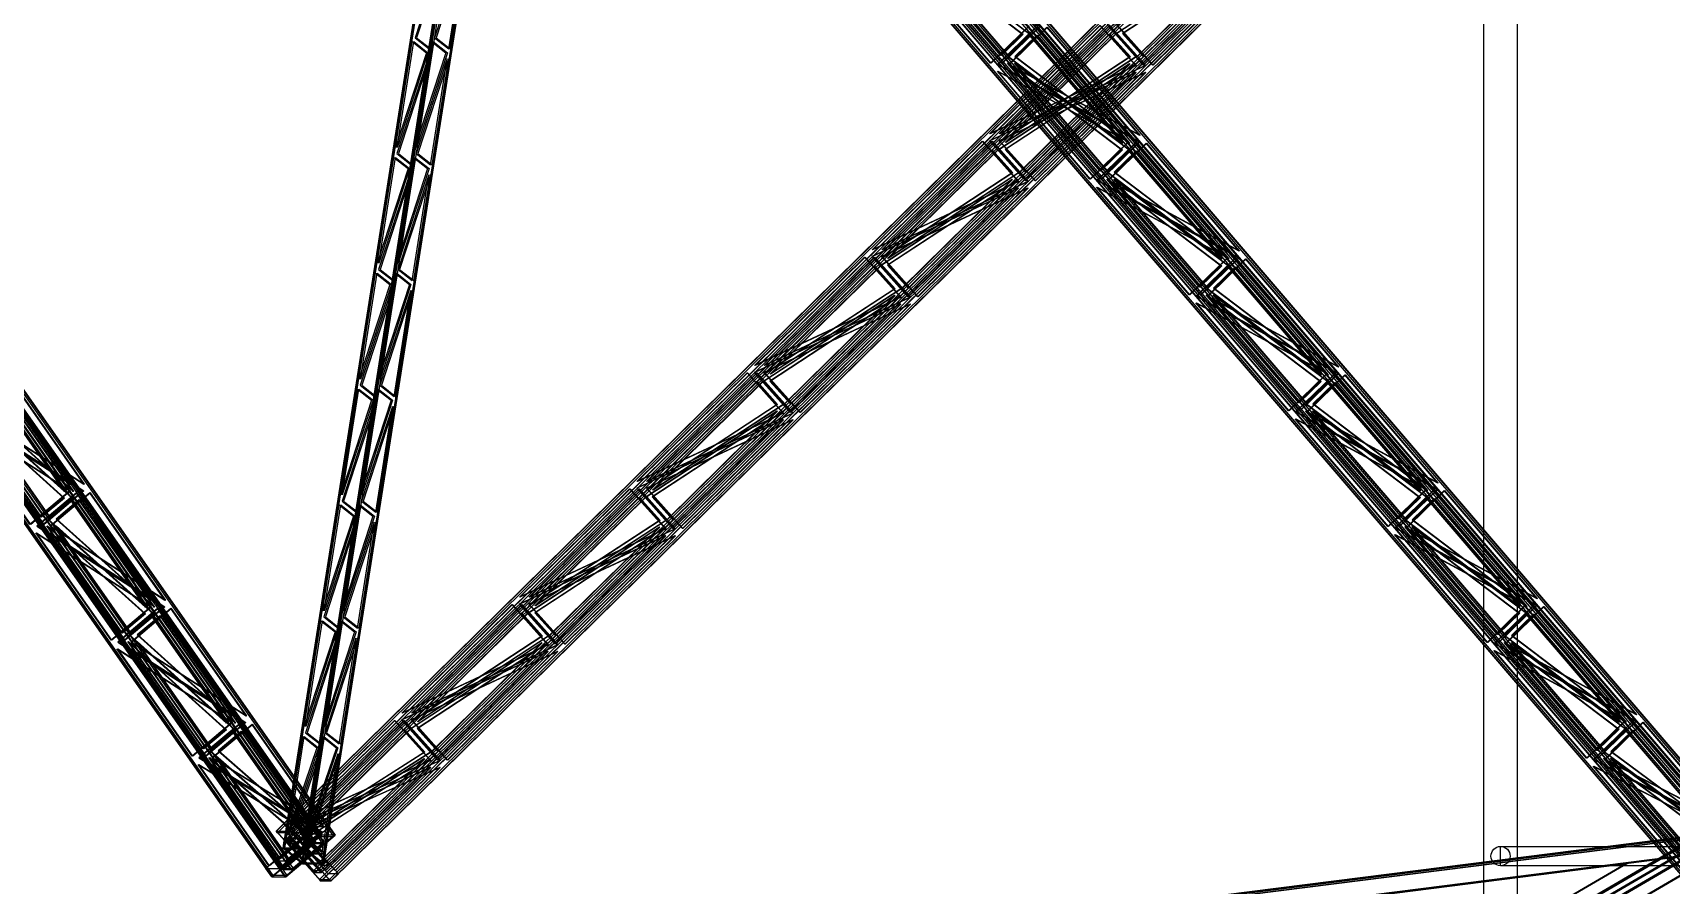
# Model space of a CAD drawing. Header units: millimetres. Extents: x -48000 to 1060615, y -2000 to 333000.
# Drawn here: x -15733 to -403, y 39728 to 47700 of the extents above; entities that cross this region are included whole.
import ezdxf

# ---------------------------------------------------------------- set-up
doc = ezdxf.new("R2010")
doc.units = ezdxf.units.MM
doc.layers.add('D-STR-CORE', color=7, linetype='Continuous', lineweight=25)
doc.layers.add('D-STR-STRC', color=7, linetype='Continuous', lineweight=25)

msp = doc.modelspace()

# ---------------------------------------------------------------- linework, layer by layer
at = {"layer": 'D-STR-CORE'}
for points in [[(-2160, 18300), (-1840, 18300), (-1840, 224550), (-2160, 224550)], [(-2160, 18300), (-1840, 18300), (-1840, 224550), (-2160, 224550)], [(-2000, 40090), (2000, 40090), (2000, 39910), (-2000, 39910)], [(2000, 39910), (-2000, 39910), (-2000, 40090), (2000, 40090)]]:
    msp.add_lwpolyline(points, close=True, dxfattribs=at)
msp.add_circle((-2000, 40000), 90, dxfattribs=at)
at = {"layer": 'D-STR-STRC'}
for points in [[(-13034.24, 40194.89), (-13497.12, 39805.11), (-22599.68, 52805.11), (-22136.8, 53194.89)], [(-13027.67, 40194.89), (-13490.55, 39805.11), (-22593.11, 52805.11), (-22130.23, 53194.89)], [(-12909.45, 40194.89), (-13372.33, 39805.11), (-22474.89, 52805.11), (-22012.01, 53194.89)], [(-12902.88, 40194.89), (-13365.76, 39805.11), (-22468.33, 52805.11), (-22005.45, 53194.89)], [(-13456.82, 40233.09), (-13038.05, 39766.91), (161.95, 52766.91), (-256.82, 53233.09)], [(-13452.08, 40233.09), (-13033.3, 39766.91), (166.7, 52766.91), (-252.08, 53233.09)], [(-13366.7, 40233.09), (-12947.92, 39766.91), (252.08, 52766.91), (-166.7, 53233.09)], [(-13361.95, 40233.09), (-12943.18, 39766.91), (256.82, 52766.91), (-161.95, 53233.09)], [(166.54, 40215.87), (-276.91, 39784.13), (-11428.19, 52784.13), (-10984.74, 53215.87)], [(172.06, 40215.87), (-271.39, 39784.13), (-11422.67, 52784.13), (-10979.22, 53215.87)], [(271.39, 40215.87), (-172.06, 39784.13), (-11323.34, 52784.13), (-10879.89, 53215.87)], [(276.91, 40215.87), (-166.54, 39784.13), (-11317.82, 52784.13), (-10874.37, 53215.87)], [(-13091.22, 40127.9), (-13394.98, 39872.1), (-22497.54, 52872.1), (-22193.78, 53127.9)], [(-13084.65, 40127.9), (-13388.41, 39872.1), (-22490.98, 52872.1), (-22187.21, 53127.9)], [(-13011.59, 40127.9), (-13315.35, 39872.1), (-22417.91, 52872.1), (-22114.15, 53127.9)], [(-13005.02, 40127.9), (-13308.78, 39872.1), (-22411.34, 52872.1), (-22107.58, 53127.9)], [(-13391.18, 40073.12), (-13205.59, 39926.88), (-11156.87, 52926.88), (-11342.46, 53073.12)], [(-13391.18, 40073.12), (-13205.59, 39926.88), (-11156.87, 52926.88), (-11342.46, 53073.12)], [(-13376.87, 40073.12), (-13191.28, 39926.88), (-11142.56, 52926.88), (-11328.15, 53073.12)], [(-13376.87, 40073.12), (-13191.28, 39926.88), (-11142.56, 52926.88), (-11328.15, 53073.12)], [(-13368.54, 40152.97), (-13093.72, 39847.03), (106.28, 52847.03), (-168.54, 53152.97)], [(-13363.79, 40152.97), (-13088.97, 39847.03), (111.03, 52847.03), (-163.79, 53152.97)], [(-13311.03, 40152.97), (-13036.21, 39847.03), (163.79, 52847.03), (-111.03, 53152.97)], [(-13306.28, 40152.97), (-13031.46, 39847.03), (168.54, 52847.03), (-106.28, 53152.97)], [(-13208.72, 40073.12), (-13023.13, 39926.88), (-10974.41, 52926.88), (-11160, 53073.12)], [(-13208.72, 40073.12), (-13023.13, 39926.88), (-10974.41, 52926.88), (-11160, 53073.12)], [(-13194.41, 40073.12), (-13008.82, 39926.88), (-10960.1, 52926.88), (-11145.69, 53073.12)], [(-13194.41, 40073.12), (-13008.82, 39926.88), (-10960.1, 52926.88), (-11145.69, 53073.12)], [(109.29, 40141.67), (-181.72, 39858.33), (-11333, 52858.33), (-11041.99, 53141.67)], [(114.81, 40141.67), (-176.2, 39858.33), (-11327.48, 52858.33), (-11036.47, 53141.67)], [(176.2, 40141.67), (-114.81, 39858.33), (-11266.09, 52858.33), (-10975.08, 53141.67)], [(181.72, 40141.67), (-109.29, 39858.33), (-11260.57, 52858.33), (-10969.56, 53141.67)], [(-12156.15, 47654.14), (-12023.29, 47549.45), (-11867.43, 48538.46)], [(-12156.15, 47654.14), (-12023.29, 47549.45), (-11867.43, 48538.46)], [(-12141.84, 47654.14), (-12008.98, 47549.45), (-11853.12, 48538.46)], [(-12141.84, 47654.14), (-12008.98, 47549.45), (-11853.12, 48538.46)], [(-11973.69, 47654.14), (-11840.83, 47549.45), (-11684.96, 48538.46)], [(-11973.69, 47654.14), (-11840.83, 47549.45), (-11684.96, 48538.46)], [(-11959.38, 47654.14), (-11826.52, 47549.45), (-11670.65, 48538.46)], [(-11959.38, 47654.14), (-11826.52, 47549.45), (-11670.65, 48538.46)], [(-6471.93, 47687.96), (-6676.33, 47488.95), (-7542.28, 48498.47)], [(-6466.41, 47687.96), (-6670.81, 47488.95), (-7536.77, 48498.47)], [(-6405.02, 47687.96), (-6609.42, 47488.95), (-7475.37, 48498.47)], [(-6399.5, 47687.96), (-6603.9, 47488.95), (-7469.86, 48498.47)], [(-5593.79, 47693.23), (-5400.76, 47478.34), (-4370.33, 48493.16)], [(-5589.05, 47693.23), (-5396.02, 47478.34), (-4365.58, 48493.16)], [(-5536.28, 47693.23), (-5343.25, 47478.34), (-4312.81, 48493.16)], [(-5531.53, 47693.23), (-5338.5, 47478.34), (-4308.07, 48493.16)], [(-6414.68, 47762.16), (-6771.52, 47414.75), (-7637.47, 48424.26)], [(-6409.16, 47762.16), (-6766, 47414.75), (-7631.95, 48424.26)], [(-6309.83, 47762.16), (-6666.67, 47414.75), (-7532.62, 48424.26)], [(-6304.31, 47762.16), (-6661.15, 47414.75), (-7527.11, 48424.26)], [(-5682.07, 47773.35), (-5345.09, 47398.22), (-4314.66, 48413.04)], [(-5677.33, 47773.35), (-5340.35, 47398.22), (-4309.91, 48413.04)], [(-5591.95, 47773.35), (-5254.97, 47398.22), (-4224.53, 48413.04)], [(-5587.2, 47773.35), (-5250.22, 47398.22), (-4219.79, 48413.04)], [(-6780.21, 46753.63), (-5749.78, 47768.45), (-5412.8, 47393.31)], [(-6775.47, 46753.63), (-5745.03, 47768.45), (-5408.05, 47393.31)], [(-5482.72, 46742.41), (-6348.67, 47751.92), (-6705.51, 47404.5)], [(-5477.2, 46742.41), (-6343.16, 47751.92), (-6699.99, 47404.5)], [(-6691.93, 46673.5), (-5661.5, 47688.32), (-5468.47, 47473.44)], [(-6690.09, 46753.63), (-5659.65, 47768.45), (-5322.67, 47393.31)], [(-6687.19, 46673.5), (-5656.75, 47688.32), (-5463.72, 47473.44)], [(-6685.34, 46753.63), (-5654.91, 47768.45), (-5317.93, 47393.31)], [(-6634.42, 46673.5), (-5603.98, 47688.32), (-5410.95, 47473.44)], [(-6629.67, 46673.5), (-5599.24, 47688.32), (-5406.21, 47473.44)], [(-5539.97, 46668.2), (-6405.92, 47677.72), (-6610.33, 47478.71)], [(-5534.45, 46668.2), (-6400.4, 47677.72), (-6604.81, 47478.71)], [(-5377.87, 46742.41), (-6243.83, 47751.92), (-6600.66, 47404.5)], [(-5372.36, 46742.41), (-6238.31, 47751.92), (-6595.15, 47404.5)], [(-5473.06, 46668.2), (-6339.01, 47677.72), (-6543.42, 47478.71)], [(-5467.54, 46668.2), (-6333.5, 47677.72), (-6537.9, 47478.71)], [(-12339.17, 46628.2), (-12183.31, 47617.22), (-12050.45, 47512.53)], [(-12339.17, 46628.2), (-12183.31, 47617.22), (-12050.45, 47512.53)], [(-12324.86, 46628.2), (-12169, 47617.22), (-12036.14, 47512.53)], [(-12324.86, 46628.2), (-12169, 47617.22), (-12036.14, 47512.53)], [(-12156.71, 46628.2), (-12000.85, 47617.22), (-11867.98, 47512.53)], [(-12156.71, 46628.2), (-12000.85, 47617.22), (-11867.98, 47512.53)], [(-12142.4, 46628.2), (-11986.54, 47617.22), (-11853.67, 47512.53)], [(-12142.4, 46628.2), (-11986.54, 47617.22), (-11853.67, 47512.53)], [(-12326.88, 46570.81), (-12194.02, 46466.11), (-12038.15, 47455.13)], [(-12326.88, 46570.81), (-12194.02, 46466.11), (-12038.15, 47455.13)], [(-12312.57, 46570.81), (-12179.71, 46466.11), (-12023.84, 47455.13)], [(-12312.57, 46570.81), (-12179.71, 46466.11), (-12023.84, 47455.13)], [(-12144.42, 46570.81), (-12011.55, 46466.11), (-11855.69, 47455.13)], [(-12144.42, 46570.81), (-12011.55, 46466.11), (-11855.69, 47455.13)], [(-12130.11, 46570.81), (-11997.24, 46466.11), (-11841.38, 47455.13)], [(-12130.11, 46570.81), (-11997.24, 46466.11), (-11841.38, 47455.13)], [(-6693.79, 46609.89), (-6500.76, 46395.01), (-5470.33, 47409.83)], [(-6689.05, 46609.89), (-6496.02, 46395.01), (-5465.58, 47409.83)], [(-6636.28, 46609.89), (-6443.25, 46395.01), (-5412.81, 47409.83)], [(-6631.53, 46609.89), (-6438.5, 46395.01), (-5408.07, 47409.83)], [(-5542.66, 46604.63), (-5747.06, 46405.62), (-6613.01, 47415.13)], [(-5537.14, 46604.63), (-5741.54, 46405.62), (-6607.49, 47415.13)], [(-5475.75, 46604.63), (-5680.15, 46405.62), (-6546.1, 47415.13)], [(-5470.23, 46604.63), (-5674.63, 46405.62), (-6540.58, 47415.13)], [(-6782.07, 46690.02), (-6445.09, 46314.88), (-5414.66, 47329.7)], [(-6777.33, 46690.02), (-6440.35, 46314.88), (-5409.91, 47329.7)], [(-5485.41, 46678.83), (-5842.25, 46331.41), (-6708.2, 47340.93)], [(-5479.89, 46678.83), (-5836.73, 46331.41), (-6702.68, 47340.93)], [(-6691.95, 46690.02), (-6354.97, 46314.88), (-5324.53, 47329.7)], [(-6687.2, 46690.02), (-6350.22, 46314.88), (-5319.79, 47329.7)], [(-5380.56, 46678.83), (-5737.4, 46331.41), (-6603.35, 47340.93)], [(-5375.04, 46678.83), (-5731.88, 46331.41), (-6597.83, 47340.93)], [(-7880.21, 45670.3), (-6849.78, 46685.12), (-6512.8, 46309.98)], [(-7875.47, 45670.3), (-6845.03, 46685.12), (-6508.05, 46309.98)], [(-7791.93, 45590.17), (-6761.5, 46604.99), (-6568.47, 46390.11)], [(-7790.09, 45670.3), (-6759.65, 46685.12), (-6422.67, 46309.98)], [(-7787.19, 45590.17), (-6756.75, 46604.99), (-6563.72, 46390.11)], [(-7785.34, 45670.3), (-6754.91, 46685.12), (-6417.93, 46309.98)], [(-7734.42, 45590.17), (-6703.98, 46604.99), (-6510.95, 46390.11)], [(-7729.67, 45590.17), (-6699.24, 46604.99), (-6506.21, 46390.11)], [(-4553.45, 45659.07), (-5419.4, 46668.59), (-5776.24, 46321.17)], [(-4547.93, 45659.07), (-5413.88, 46668.59), (-5770.72, 46321.17)], [(-4448.6, 45659.07), (-5314.55, 46668.59), (-5671.39, 46321.17)], [(-4443.08, 45659.07), (-5309.03, 46668.59), (-5665.87, 46321.17)], [(-12509.9, 45544.87), (-12354.04, 46533.89), (-12221.17, 46429.19)], [(-12509.9, 45544.87), (-12354.04, 46533.89), (-12221.17, 46429.19)], [(-12495.59, 45544.87), (-12339.73, 46533.89), (-12206.86, 46429.19)], [(-12495.59, 45544.87), (-12339.73, 46533.89), (-12206.86, 46429.19)], [(-12327.44, 45544.87), (-12171.57, 46533.89), (-12038.71, 46429.19)], [(-12327.44, 45544.87), (-12171.57, 46533.89), (-12038.71, 46429.19)], [(-12313.13, 45544.87), (-12157.26, 46533.89), (-12024.4, 46429.19)], [(-12313.13, 45544.87), (-12157.26, 46533.89), (-12024.4, 46429.19)], [(-4610.7, 45584.87), (-5476.65, 46594.38), (-5681.05, 46395.37)], [(-4605.18, 45584.87), (-5471.13, 46594.38), (-5675.53, 46395.37)], [(-4543.79, 45584.87), (-5409.74, 46594.38), (-5614.14, 46395.37)], [(-4538.27, 45584.87), (-5404.22, 46594.38), (-5608.62, 46395.37)], [(-12497.61, 45487.47), (-12364.74, 45382.78), (-12208.88, 46371.8)], [(-12497.61, 45487.47), (-12364.74, 45382.78), (-12208.88, 46371.8)], [(-12483.3, 45487.47), (-12350.43, 45382.78), (-12194.57, 46371.8)], [(-12483.3, 45487.47), (-12350.43, 45382.78), (-12194.57, 46371.8)], [(-12315.14, 45487.47), (-12182.28, 45382.78), (-12026.42, 46371.8)], [(-12315.14, 45487.47), (-12182.28, 45382.78), (-12026.42, 46371.8)], [(-12300.83, 45487.47), (-12167.97, 45382.78), (-12012.11, 46371.8)], [(-12300.83, 45487.47), (-12167.97, 45382.78), (-12012.11, 46371.8)], [(-7793.79, 45526.56), (-7600.76, 45311.68), (-6570.33, 46326.5)], [(-7789.05, 45526.56), (-7596.02, 45311.68), (-6565.58, 46326.5)], [(-7736.28, 45526.56), (-7543.25, 45311.68), (-6512.81, 46326.5)], [(-7731.53, 45526.56), (-7538.5, 45311.68), (-6508.07, 46326.5)], [(-4613.38, 45521.29), (-4817.79, 45322.28), (-5683.74, 46331.8)], [(-4607.86, 45521.29), (-4812.27, 45322.28), (-5678.22, 46331.8)], [(-4546.47, 45521.29), (-4750.88, 45322.28), (-5616.83, 46331.8)], [(-4540.95, 45521.29), (-4745.36, 45322.28), (-5611.31, 46331.8)], [(-7882.07, 45606.69), (-7545.09, 45231.55), (-6514.66, 46246.37)], [(-7877.33, 45606.69), (-7540.35, 45231.55), (-6509.91, 46246.37)], [(-7791.95, 45606.69), (-7454.97, 45231.55), (-6424.53, 46246.37)], [(-7787.2, 45606.69), (-7450.22, 45231.55), (-6419.79, 46246.37)], [(-4556.13, 45595.5), (-4912.97, 45248.08), (-5778.93, 46257.59)], [(-4550.62, 45595.5), (-4907.45, 45248.08), (-5773.41, 46257.59)], [(-4451.29, 45595.5), (-4808.12, 45248.08), (-5674.08, 46257.59)], [(-4445.77, 45595.5), (-4802.61, 45248.08), (-5668.56, 46257.59)], [(-8980.21, 44586.96), (-7949.78, 45601.78), (-7612.8, 45226.65)], [(-8975.47, 44586.96), (-7945.03, 45601.78), (-7608.05, 45226.65)], [(-8890.09, 44586.96), (-7859.65, 45601.78), (-7522.67, 45226.65)], [(-8885.34, 44586.96), (-7854.91, 45601.78), (-7517.93, 45226.65)], [(-3624.18, 44575.74), (-4490.13, 45585.25), (-4846.97, 45237.84)], [(-3618.66, 44575.74), (-4484.61, 45585.25), (-4841.45, 45237.84)], [(-3519.33, 44575.74), (-4385.28, 45585.25), (-4742.12, 45237.84)], [(-3513.81, 44575.74), (-4379.76, 45585.25), (-4736.6, 45237.84)], [(-12680.63, 44461.54), (-12524.76, 45450.55), (-12391.9, 45345.86)], [(-12680.63, 44461.54), (-12524.76, 45450.55), (-12391.9, 45345.86)], [(-12666.32, 44461.54), (-12510.45, 45450.55), (-12377.59, 45345.86)], [(-12666.32, 44461.54), (-12510.45, 45450.55), (-12377.59, 45345.86)], [(-12498.16, 44461.54), (-12342.3, 45450.55), (-12209.44, 45345.86)], [(-12498.16, 44461.54), (-12342.3, 45450.55), (-12209.44, 45345.86)], [(-12483.85, 44461.54), (-12327.99, 45450.55), (-12195.13, 45345.86)], [(-12483.85, 44461.54), (-12327.99, 45450.55), (-12195.13, 45345.86)], [(-8891.93, 44506.84), (-7861.5, 45521.66), (-7668.47, 45306.77)], [(-8887.19, 44506.84), (-7856.75, 45521.66), (-7663.72, 45306.77)], [(-8834.42, 44506.84), (-7803.98, 45521.66), (-7610.95, 45306.77)], [(-8829.67, 44506.84), (-7799.24, 45521.66), (-7606.21, 45306.77)], [(-3681.42, 44501.53), (-4547.38, 45511.05), (-4751.78, 45312.04)], [(-3675.91, 44501.53), (-4541.86, 45511.05), (-4746.26, 45312.04)], [(-3614.51, 44501.53), (-4480.47, 45511.05), (-4684.87, 45312.04)], [(-3609, 44501.53), (-4474.95, 45511.05), (-4679.35, 45312.04)], [(-12668.33, 44404.14), (-12535.47, 44299.45), (-12379.61, 45288.46)], [(-12668.33, 44404.14), (-12535.47, 44299.45), (-12379.61, 45288.46)], [(-12654.02, 44404.14), (-12521.16, 44299.45), (-12365.3, 45288.46)], [(-12654.02, 44404.14), (-12521.16, 44299.45), (-12365.3, 45288.46)], [(-12485.87, 44404.14), (-12353.01, 44299.45), (-12197.14, 45288.46)], [(-12485.87, 44404.14), (-12353.01, 44299.45), (-12197.14, 45288.46)], [(-12471.56, 44404.14), (-12338.7, 44299.45), (-12182.83, 45288.46)], [(-12471.56, 44404.14), (-12338.7, 44299.45), (-12182.83, 45288.46)], [(-8893.79, 44443.23), (-8700.76, 44228.34), (-7670.33, 45243.16)], [(-8889.05, 44443.23), (-8696.02, 44228.34), (-7665.58, 45243.16)], [(-8836.28, 44443.23), (-8643.25, 44228.34), (-7612.81, 45243.16)], [(-8831.53, 44443.23), (-8638.5, 44228.34), (-7608.07, 45243.16)], [(-3684.11, 44437.96), (-3888.51, 44238.95), (-4754.46, 45248.47)], [(-3678.59, 44437.96), (-3882.99, 44238.95), (-4748.95, 45248.47)], [(-3617.2, 44437.96), (-3821.6, 44238.95), (-4687.55, 45248.47)], [(-3611.68, 44437.96), (-3816.08, 44238.95), (-4682.04, 45248.47)], [(-8982.07, 44523.35), (-8645.09, 44148.22), (-7614.66, 45163.04)], [(-8977.33, 44523.35), (-8640.35, 44148.22), (-7609.91, 45163.04)], [(-8891.95, 44523.35), (-8554.97, 44148.22), (-7524.53, 45163.04)], [(-8887.2, 44523.35), (-8550.22, 44148.22), (-7519.79, 45163.04)], [(-3626.86, 44512.16), (-3983.7, 44164.75), (-4849.65, 45174.26)], [(-3621.34, 44512.16), (-3978.18, 44164.75), (-4844.13, 45174.26)], [(-3522.01, 44512.16), (-3878.85, 44164.75), (-4744.8, 45174.26)], [(-3516.49, 44512.16), (-3873.33, 44164.75), (-4739.29, 45174.26)], [(-15379.07, 43478.03), (-16082.08, 44482.05), (-16454.55, 44168.4)], [(-15372.5, 43478.03), (-16075.51, 44482.05), (-16447.99, 44168.4)], [(-15254.29, 43478.03), (-15957.3, 44482.05), (-16329.77, 44168.4)], [(-15247.72, 43478.03), (-15950.73, 44482.05), (-16323.2, 44168.4)], [(-10080.21, 43503.63), (-9049.78, 44518.45), (-8712.8, 44143.31)], [(-10075.47, 43503.63), (-9045.03, 44518.45), (-8708.05, 44143.31)], [(-9990.09, 43503.63), (-8959.65, 44518.45), (-8622.67, 44143.31)], [(-9985.34, 43503.63), (-8954.91, 44518.45), (-8617.93, 44143.31)], [(-2694.9, 43492.41), (-3560.85, 44501.92), (-3917.69, 44154.5)], [(-2689.38, 43492.41), (-3555.34, 44501.92), (-3912.17, 44154.5)], [(-2590.05, 43492.41), (-3456.01, 44501.92), (-3812.84, 44154.5)], [(-2584.54, 43492.41), (-3450.49, 44501.92), (-3807.33, 44154.5)], [(-15436.05, 43411.04), (-16139.06, 44415.06), (-16352.42, 44235.39)], [(-15429.48, 43411.04), (-16132.49, 44415.06), (-16345.85, 44235.39)], [(-15356.42, 43411.04), (-16059.43, 44415.06), (-16272.79, 44235.39)], [(-15349.85, 43411.04), (-16052.86, 44415.06), (-16266.22, 44235.39)], [(-12851.35, 43378.2), (-12695.49, 44367.22), (-12562.63, 44262.53)], [(-12851.35, 43378.2), (-12695.49, 44367.22), (-12562.63, 44262.53)], [(-12837.04, 43378.2), (-12681.18, 44367.22), (-12548.32, 44262.53)], [(-12837.04, 43378.2), (-12681.18, 44367.22), (-12548.32, 44262.53)], [(-12668.89, 43378.2), (-12513.03, 44367.22), (-12380.16, 44262.53)], [(-12668.89, 43378.2), (-12513.03, 44367.22), (-12380.16, 44262.53)], [(-12654.58, 43378.2), (-12498.72, 44367.22), (-12365.85, 44262.53)], [(-12654.58, 43378.2), (-12498.72, 44367.22), (-12365.85, 44262.53)], [(-9991.93, 43423.5), (-8961.5, 44438.32), (-8768.47, 44223.44)], [(-9987.19, 43423.5), (-8956.75, 44438.32), (-8763.72, 44223.44)], [(-9934.42, 43423.5), (-8903.98, 44438.32), (-8710.95, 44223.44)], [(-9929.67, 43423.5), (-8899.24, 44438.32), (-8706.21, 44223.44)], [(-2752.15, 43418.2), (-3618.1, 44427.72), (-3822.51, 44228.71)], [(-2746.63, 43418.2), (-3612.58, 44427.72), (-3816.99, 44228.71)], [(-2685.24, 43418.2), (-3551.19, 44427.72), (-3755.6, 44228.71)], [(-2679.72, 43418.2), (-3545.68, 44427.72), (-3750.08, 44228.71)], [(-15443.61, 43347.94), (-15656.96, 43168.28), (-16359.98, 44172.29)], [(-15437.04, 43347.94), (-15650.4, 43168.28), (-16353.41, 44172.29)], [(-15363.97, 43347.94), (-15577.33, 43168.28), (-16280.34, 44172.29)], [(-15357.41, 43347.94), (-15570.77, 43168.28), (-16273.78, 44172.29)], [(-12839.06, 43320.81), (-12706.2, 43216.11), (-12550.33, 44205.13)], [(-12839.06, 43320.81), (-12706.2, 43216.11), (-12550.33, 44205.13)], [(-12824.75, 43320.81), (-12691.89, 43216.11), (-12536.02, 44205.13)], [(-12824.75, 43320.81), (-12691.89, 43216.11), (-12536.02, 44205.13)], [(-12656.6, 43320.81), (-12523.73, 43216.11), (-12367.87, 44205.13)], [(-12656.6, 43320.81), (-12523.73, 43216.11), (-12367.87, 44205.13)], [(-12642.29, 43320.81), (-12509.42, 43216.11), (-12353.56, 44205.13)], [(-12642.29, 43320.81), (-12509.42, 43216.11), (-12353.56, 44205.13)], [(-9993.79, 43359.89), (-9800.76, 43145.01), (-8770.33, 44159.83)], [(-9989.05, 43359.89), (-9796.02, 43145.01), (-8765.58, 44159.83)], [(-9936.28, 43359.89), (-9743.25, 43145.01), (-8712.81, 44159.83)], [(-9931.53, 43359.89), (-9738.5, 43145.01), (-8708.07, 44159.83)], [(-2754.84, 43354.63), (-2959.24, 43155.62), (-3825.19, 44165.13)], [(-2749.32, 43354.63), (-2953.72, 43155.62), (-3819.67, 44165.13)], [(-2687.93, 43354.63), (-2892.33, 43155.62), (-3758.28, 44165.13)], [(-2682.41, 43354.63), (-2886.81, 43155.62), (-3752.76, 44165.13)], [(-15386.62, 43414.93), (-15759.1, 43101.28), (-16462.11, 44105.3)], [(-15380.06, 43414.93), (-15752.53, 43101.28), (-16455.54, 44105.3)], [(-15261.84, 43414.93), (-15634.31, 43101.28), (-16337.33, 44105.3)], [(-15255.27, 43414.93), (-15627.75, 43101.28), (-16330.76, 44105.3)], [(-10082.07, 43440.02), (-9745.09, 43064.88), (-8714.66, 44079.7)], [(-10077.33, 43440.02), (-9740.35, 43064.88), (-8709.91, 44079.7)], [(-9991.95, 43440.02), (-9654.97, 43064.88), (-8624.53, 44079.7)], [(-9987.2, 43440.02), (-9650.22, 43064.88), (-8619.79, 44079.7)], [(-2697.59, 43428.83), (-3054.43, 43081.41), (-3920.38, 44090.93)], [(-2692.07, 43428.83), (-3048.91, 43081.41), (-3914.86, 44090.93)], [(-2592.74, 43428.83), (-2949.58, 43081.41), (-3815.53, 44090.93)], [(-2587.22, 43428.83), (-2944.06, 43081.41), (-3810.01, 44090.93)], [(-14620.52, 42394.7), (-15323.53, 43398.72), (-15696.01, 43085.07)], [(-14613.96, 42394.7), (-15316.97, 43398.72), (-15689.44, 43085.07)], [(-14495.74, 42394.7), (-15198.75, 43398.72), (-15571.22, 43085.07)], [(-14489.17, 42394.7), (-15192.18, 43398.72), (-15564.66, 43085.07)], [(-11180.21, 42420.3), (-10149.78, 43435.12), (-9812.8, 43059.98)], [(-11175.47, 42420.3), (-10145.03, 43435.12), (-9808.05, 43059.98)], [(-11090.09, 42420.3), (-10059.65, 43435.12), (-9722.67, 43059.98)], [(-11085.34, 42420.3), (-10054.91, 43435.12), (-9717.93, 43059.98)], [(-1765.63, 42409.07), (-2631.58, 43418.59), (-2988.42, 43071.17)], [(-1760.11, 42409.07), (-2626.06, 43418.59), (-2982.9, 43071.17)], [(-1660.78, 42409.07), (-2526.73, 43418.59), (-2883.57, 43071.17)], [(-1655.26, 42409.07), (-2521.21, 43418.59), (-2878.05, 43071.17)], [(-14677.5, 42327.71), (-15380.52, 43331.72), (-15593.87, 43152.06)], [(-14670.94, 42327.71), (-15373.95, 43331.72), (-15587.31, 43152.06)], [(-14597.87, 42327.71), (-15300.88, 43331.72), (-15514.24, 43152.06)], [(-14591.31, 42327.71), (-15294.32, 43331.72), (-15507.67, 43152.06)], [(-13022.08, 42294.87), (-12866.22, 43283.89), (-12733.35, 43179.19)], [(-13022.08, 42294.87), (-12866.22, 43283.89), (-12733.35, 43179.19)], [(-13007.77, 42294.87), (-12851.91, 43283.89), (-12719.04, 43179.19)], [(-13007.77, 42294.87), (-12851.91, 43283.89), (-12719.04, 43179.19)], [(-12839.62, 42294.87), (-12683.75, 43283.89), (-12550.89, 43179.19)], [(-12839.62, 42294.87), (-12683.75, 43283.89), (-12550.89, 43179.19)], [(-12825.31, 42294.87), (-12669.44, 43283.89), (-12536.58, 43179.19)], [(-12825.31, 42294.87), (-12669.44, 43283.89), (-12536.58, 43179.19)], [(-11091.93, 42340.17), (-10061.5, 43354.99), (-9868.47, 43140.11)], [(-11087.19, 42340.17), (-10056.75, 43354.99), (-9863.72, 43140.11)], [(-11034.42, 42340.17), (-10003.98, 43354.99), (-9810.95, 43140.11)], [(-11029.67, 42340.17), (-9999.24, 43354.99), (-9806.21, 43140.11)], [(-1822.88, 42334.87), (-2688.83, 43344.38), (-2893.23, 43145.37)], [(-1817.36, 42334.87), (-2683.31, 43344.38), (-2887.71, 43145.37)], [(-1755.97, 42334.87), (-2621.92, 43344.38), (-2826.32, 43145.37)], [(-1750.45, 42334.87), (-2616.4, 43344.38), (-2820.8, 43145.37)], [(-14685.06, 42264.61), (-14898.42, 42084.94), (-15601.43, 43088.96)], [(-14678.49, 42264.61), (-14891.85, 42084.94), (-15594.86, 43088.96)], [(-14605.43, 42264.61), (-14818.79, 42084.94), (-15521.8, 43088.96)], [(-14598.86, 42264.61), (-14812.22, 42084.94), (-15515.23, 43088.96)], [(-13009.79, 42237.47), (-12876.92, 42132.78), (-12721.06, 43121.8)], [(-13009.79, 42237.47), (-12876.92, 42132.78), (-12721.06, 43121.8)], [(-12995.48, 42237.47), (-12862.61, 42132.78), (-12706.75, 43121.8)], [(-12995.48, 42237.47), (-12862.61, 42132.78), (-12706.75, 43121.8)], [(-12827.32, 42237.47), (-12694.46, 42132.78), (-12538.6, 43121.8)], [(-12827.32, 42237.47), (-12694.46, 42132.78), (-12538.6, 43121.8)], [(-12813.01, 42237.47), (-12680.15, 42132.78), (-12524.29, 43121.8)], [(-12813.01, 42237.47), (-12680.15, 42132.78), (-12524.29, 43121.8)], [(-1825.56, 42271.29), (-2029.97, 42072.28), (-2895.92, 43081.8)], [(-1820.04, 42271.29), (-2024.45, 42072.28), (-2890.4, 43081.8)], [(-1758.65, 42271.29), (-1963.06, 42072.28), (-2829.01, 43081.8)], [(-1753.13, 42271.29), (-1957.54, 42072.28), (-2823.49, 43081.8)], [(-14628.08, 42331.6), (-15000.55, 42017.95), (-15703.56, 43021.97)], [(-14621.51, 42331.6), (-14993.98, 42017.95), (-15696.99, 43021.97)], [(-14503.29, 42331.6), (-14875.77, 42017.95), (-15578.78, 43021.97)], [(-14496.73, 42331.6), (-14869.2, 42017.95), (-15572.21, 43021.97)], [(-11182.07, 42356.69), (-10845.09, 41981.55), (-9814.66, 42996.37)], [(-11177.33, 42356.69), (-10840.35, 41981.55), (-9809.91, 42996.37)], [(-11093.79, 42276.56), (-10900.76, 42061.68), (-9870.33, 43076.5)], [(-11091.95, 42356.69), (-10754.97, 41981.55), (-9724.53, 42996.37)], [(-11089.05, 42276.56), (-10896.02, 42061.68), (-9865.58, 43076.5)], [(-11087.2, 42356.69), (-10750.22, 41981.55), (-9719.79, 42996.37)], [(-11036.28, 42276.56), (-10843.25, 42061.68), (-9812.81, 43076.5)], [(-11031.53, 42276.56), (-10838.5, 42061.68), (-9808.07, 43076.5)], [(-1768.31, 42345.5), (-2125.15, 41998.08), (-2991.1, 43007.59)], [(-1762.8, 42345.5), (-2119.63, 41998.08), (-2985.59, 43007.59)], [(-1663.47, 42345.5), (-2020.3, 41998.08), (-2886.26, 43007.59)], [(-1657.95, 42345.5), (-2014.79, 41998.08), (-2880.74, 43007.59)], [(-13861.98, 41311.37), (-14564.99, 42315.38), (-14937.46, 42001.73)], [(-13855.41, 41311.37), (-14558.42, 42315.38), (-14930.89, 42001.73)], [(-13737.19, 41311.37), (-14440.2, 42315.38), (-14812.68, 42001.73)], [(-13730.62, 41311.37), (-14433.64, 42315.38), (-14806.11, 42001.73)], [(-12280.21, 41336.96), (-11249.78, 42351.78), (-10912.8, 41976.65)], [(-12275.47, 41336.96), (-11245.03, 42351.78), (-10908.05, 41976.65)], [(-12190.09, 41336.96), (-11159.65, 42351.78), (-10822.67, 41976.65)], [(-12185.34, 41336.96), (-11154.91, 42351.78), (-10817.93, 41976.65)], [(-836.36, 41325.74), (-1702.31, 42335.25), (-2059.15, 41987.84)], [(-830.84, 41325.74), (-1696.79, 42335.25), (-2053.63, 41987.84)], [(-731.51, 41325.74), (-1597.46, 42335.25), (-1954.3, 41987.84)], [(-725.99, 41325.74), (-1591.94, 42335.25), (-1948.78, 41987.84)], [(-13918.96, 41244.37), (-14621.97, 42248.39), (-14835.33, 42068.73)], [(-13912.39, 41244.37), (-14615.4, 42248.39), (-14828.76, 42068.73)], [(-13839.33, 41244.37), (-14542.34, 42248.39), (-14755.7, 42068.73)], [(-13832.76, 41244.37), (-14535.77, 42248.39), (-14749.13, 42068.73)], [(-13192.81, 41211.54), (-13036.94, 42200.55), (-12904.08, 42095.86)], [(-13192.81, 41211.54), (-13036.94, 42200.55), (-12904.08, 42095.86)], [(-13178.5, 41211.54), (-13022.63, 42200.55), (-12889.77, 42095.86)], [(-13178.5, 41211.54), (-13022.63, 42200.55), (-12889.77, 42095.86)], [(-13010.34, 41211.54), (-12854.48, 42200.55), (-12721.62, 42095.86)], [(-13010.34, 41211.54), (-12854.48, 42200.55), (-12721.62, 42095.86)], [(-12996.03, 41211.54), (-12840.17, 42200.55), (-12707.31, 42095.86)], [(-12996.03, 41211.54), (-12840.17, 42200.55), (-12707.31, 42095.86)], [(-12191.93, 41256.84), (-11161.5, 42271.66), (-10968.47, 42056.77)], [(-12187.19, 41256.84), (-11156.75, 42271.66), (-10963.72, 42056.77)], [(-12134.42, 41256.84), (-11103.98, 42271.66), (-10910.95, 42056.77)], [(-12129.67, 41256.84), (-11099.24, 42271.66), (-10906.21, 42056.77)], [(-893.6, 41251.53), (-1759.56, 42261.05), (-1963.96, 42062.04)], [(-888.09, 41251.53), (-1754.04, 42261.05), (-1958.44, 42062.04)], [(-826.69, 41251.53), (-1692.65, 42261.05), (-1897.05, 42062.04)], [(-821.18, 41251.53), (-1687.13, 42261.05), (-1891.53, 42062.04)], [(-13926.51, 41181.27), (-14139.87, 41001.61), (-14842.88, 42005.63)], [(-13919.94, 41181.27), (-14133.3, 41001.61), (-14836.31, 42005.63)], [(-13846.88, 41181.27), (-14060.24, 41001.61), (-14763.25, 42005.63)], [(-13840.31, 41181.27), (-14053.67, 41001.61), (-14756.68, 42005.63)], [(-13180.51, 41154.14), (-13047.65, 41049.45), (-12891.79, 42038.46)], [(-13180.51, 41154.14), (-13047.65, 41049.45), (-12891.79, 42038.46)], [(-13166.2, 41154.14), (-13033.34, 41049.45), (-12877.48, 42038.46)], [(-13166.2, 41154.14), (-13033.34, 41049.45), (-12877.48, 42038.46)], [(-12998.05, 41154.14), (-12865.19, 41049.45), (-12709.32, 42038.46)], [(-12998.05, 41154.14), (-12865.19, 41049.45), (-12709.32, 42038.46)], [(-12983.74, 41154.14), (-12850.88, 41049.45), (-12695.01, 42038.46)], [(-12983.74, 41154.14), (-12850.88, 41049.45), (-12695.01, 42038.46)], [(-13869.53, 41248.27), (-14242, 40934.62), (-14945.02, 41938.63)], [(-13862.96, 41248.27), (-14235.44, 40934.62), (-14938.45, 41938.63)], [(-13744.75, 41248.27), (-14117.22, 40934.62), (-14820.23, 41938.63)], [(-13738.18, 41248.27), (-14110.65, 40934.62), (-14813.66, 41938.63)], [(-12282.07, 41273.35), (-11945.09, 40898.22), (-10914.66, 41913.04)], [(-12277.33, 41273.35), (-11940.35, 40898.22), (-10909.91, 41913.04)], [(-12193.79, 41193.23), (-12000.76, 40978.34), (-10970.33, 41993.16)], [(-12191.95, 41273.35), (-11854.97, 40898.22), (-10824.53, 41913.04)], [(-12189.05, 41193.23), (-11996.02, 40978.34), (-10965.58, 41993.16)], [(-12187.2, 41273.35), (-11850.22, 40898.22), (-10819.79, 41913.04)], [(-12136.28, 41193.23), (-11943.25, 40978.34), (-10912.81, 41993.16)], [(-12131.53, 41193.23), (-11938.5, 40978.34), (-10908.07, 41993.16)], [(-839.04, 41262.16), (-1195.88, 40914.75), (-2061.83, 41924.26)], [(-833.52, 41262.16), (-1190.36, 40914.75), (-2056.31, 41924.26)], [(-896.29, 41187.96), (-1100.69, 40988.95), (-1966.64, 41998.47)], [(-890.77, 41187.96), (-1095.17, 40988.95), (-1961.13, 41998.47)], [(-734.19, 41262.16), (-1091.03, 40914.75), (-1956.98, 41924.26)], [(-728.67, 41262.16), (-1085.51, 40914.75), (-1951.47, 41924.26)], [(-829.38, 41187.96), (-1033.78, 40988.95), (-1899.73, 41998.47)], [(-823.86, 41187.96), (-1028.26, 40988.95), (-1894.22, 41998.47)], [(-13329.77, 40303.3), (-12349.78, 41268.45), (-12012.8, 40893.31)], [(-13325.03, 40303.3), (-12345.03, 41268.45), (-12008.05, 40893.31)], [(-13239.65, 40303.3), (-12259.65, 41268.45), (-11922.67, 40893.31)], [(-13234.91, 40303.3), (-12254.91, 41268.45), (-11917.93, 40893.31)], [(47.01, 40295.92), (-773.03, 41251.92), (-1129.87, 40904.5)], [(52.53, 40295.92), (-767.52, 41251.92), (-1124.35, 40904.5)], [(151.86, 40295.92), (-668.19, 41251.92), (-1025.02, 40904.5)], [(157.38, 40295.92), (-662.67, 41251.92), (-1019.51, 40904.5)], [(-13143.69, 40285.53), (-13806.44, 41232.05), (-14178.91, 40918.4)], [(-13137.13, 40285.53), (-13799.87, 41232.05), (-14172.35, 40918.4)], [(-13200.67, 40218.54), (-13863.42, 41165.06), (-14076.78, 40985.39)], [(-13194.11, 40218.54), (-13856.85, 41165.06), (-14070.21, 40985.39)], [(-13018.91, 40285.53), (-13681.66, 41232.05), (-14054.13, 40918.4)], [(-13012.34, 40285.53), (-13675.09, 41232.05), (-14047.56, 40918.4)], [(-13121.04, 40218.54), (-13783.79, 41165.06), (-13997.15, 40985.39)], [(-13114.48, 40218.54), (-13777.22, 41165.06), (-13990.58, 40985.39)], [(-13352.76, 40196.58), (-13207.67, 41117.22), (-13074.81, 41012.53)], [(-13352.76, 40196.58), (-13207.67, 41117.22), (-13074.81, 41012.53)], [(-13338.45, 40196.58), (-13193.36, 41117.22), (-13060.5, 41012.53)], [(-13338.45, 40196.58), (-13193.36, 41117.22), (-13060.5, 41012.53)], [(-13241.49, 40223.18), (-12261.5, 41188.32), (-12068.47, 40973.44)], [(-13236.75, 40223.18), (-12256.75, 41188.32), (-12063.72, 40973.44)], [(-13183.98, 40223.18), (-12203.98, 41188.32), (-12010.95, 40973.44)], [(-13179.24, 40223.18), (-12199.24, 41188.32), (-12006.21, 40973.44)], [(-13170.29, 40196.58), (-13025.21, 41117.22), (-12892.34, 41012.53)], [(-13170.29, 40196.58), (-13025.21, 41117.22), (-12892.34, 41012.53)], [(-13155.98, 40196.58), (-13010.9, 41117.22), (-12878.03, 41012.53)], [(-13155.98, 40196.58), (-13010.9, 41117.22), (-12878.03, 41012.53)], [(-10.24, 40221.72), (-830.28, 41177.72), (-1034.69, 40978.71)], [(-4.72, 40221.72), (-824.76, 41177.72), (-1029.17, 40978.71)], [(56.67, 40221.72), (-763.37, 41177.72), (-967.78, 40978.71)], [(62.19, 40221.72), (-757.85, 41177.72), (-962.26, 40978.71)], [(-13340.47, 40139.18), (-13207.6, 40034.49), (-13062.51, 40955.13)], [(-13340.47, 40139.18), (-13207.6, 40034.49), (-13062.51, 40955.13)], [(-13326.15, 40139.18), (-13193.29, 40034.49), (-13048.2, 40955.13)], [(-13326.15, 40139.18), (-13193.29, 40034.49), (-13048.2, 40955.13)], [(-13158, 40139.18), (-13025.14, 40034.49), (-12880.05, 40955.13)], [(-13158, 40139.18), (-13025.14, 40034.49), (-12880.05, 40955.13)], [(-13143.69, 40139.18), (-13010.83, 40034.49), (-12865.74, 40955.13)], [(-13143.69, 40139.18), (-13010.83, 40034.49), (-12865.74, 40955.13)], [(-13151.25, 40222.44), (-13523.72, 39908.79), (-14186.47, 40855.3)], [(-13144.68, 40222.44), (-13517.15, 39908.79), (-14179.9, 40855.3)], [(-13208.23, 40155.44), (-13421.59, 39975.78), (-14084.34, 40922.29)], [(-13201.66, 40155.44), (-13415.02, 39975.78), (-14077.77, 40922.29)], [(-13026.46, 40222.44), (-13398.94, 39908.79), (-14061.69, 40855.3)], [(-13019.9, 40222.44), (-13392.37, 39908.79), (-14055.12, 40855.3)], [(-13128.6, 40155.44), (-13341.96, 39975.78), (-14004.7, 40922.29)], [(-13122.03, 40155.44), (-13335.39, 39975.78), (-13998.14, 40922.29)], [(-13331.63, 40239.69), (-12994.65, 39864.56), (-12014.66, 40829.7)], [(-13326.89, 40239.69), (-12989.91, 39864.56), (-12009.91, 40829.7)], [(-13243.35, 40159.57), (-13050.32, 39944.68), (-12070.33, 40909.83)], [(-13241.51, 40239.69), (-12904.53, 39864.56), (-11924.53, 40829.7)], [(-13238.61, 40159.57), (-13045.58, 39944.68), (-12065.58, 40909.83)], [(-13236.77, 40239.69), (-12899.79, 39864.56), (-11919.79, 40829.7)], [(-13185.84, 40159.57), (-12992.81, 39944.68), (-12012.81, 40909.83)], [(-13181.1, 40159.57), (-12988.07, 39944.68), (-12008.07, 40909.83)], [(44.33, 40232.35), (-312.51, 39884.93), (-1132.56, 40840.93)], [(49.84, 40232.35), (-306.99, 39884.93), (-1127.04, 40840.93)], [(-12.92, 40158.14), (-217.33, 39959.14), (-1037.37, 40915.13)], [(-7.41, 40158.14), (-211.81, 39959.14), (-1031.85, 40915.13)], [(149.17, 40232.35), (-207.66, 39884.93), (-1027.71, 40840.93)], [(154.69, 40232.35), (-202.15, 39884.93), (-1022.19, 40840.93)], [(53.99, 40158.14), (-150.42, 39959.14), (-970.46, 40915.13)], [(59.5, 40158.14), (-144.9, 39959.14), (-964.94, 40915.13)], [(-12958.42, 40274.2), (-13089.77, 40274.2), (-13552.65, 39884.42), (-13421.3, 39884.42)], [(-12902.88, 40194.89), (-13034.24, 40194.89), (-13497.12, 39805.11), (-13365.76, 39805.11)], [(-13456.82, 40233.09), (-13361.95, 40233.09), (-13348.87, 40218.53), (-13443.73, 40218.53)], [(-13456.82, 40233.09), (-13361.95, 40233.09), (-12943.18, 39766.91), (-13038.05, 39766.91)], [(-13146.75, 40207.21), (-13060.55, 40207.21), (-13364.32, 39951.42), (-13450.52, 39951.42)], [(-13387.25, 40301.61), (-13292.39, 40301.61), (-12873.61, 39835.42), (-12968.48, 39835.42)], [(-13376.32, 40167.43), (-13179.54, 40167.43), (-12993.96, 40021.2), (-13190.73, 40021.2)], [(-13179.54, 40167.43), (-13376.32, 40167.43), (-13190.73, 40021.2), (-12993.96, 40021.2)], [(-13236.71, 40221.48), (-13298.97, 40221.48), (-13024.15, 39915.55), (-12961.89, 39915.55)], [(-12902.88, 40194.89), (-13034.24, 40194.89), (-13048.7, 40182.71), (-12917.35, 40182.71)], [(64.72, 37992.15), (13.16, 40208.97), (-4841.16, 39594.47)], [(-4789.6, 37405.74), (-4841.16, 39594.43), (13.17, 40208.93)], [(-4841.05, 39598.74), (64.84, 37996.42), (13.28, 40213.24)], [(-4789.49, 37410.05), (-4841.05, 39598.74), (13.28, 40213.24)], [(13.28, 40213.24), (-4789.49, 37410.05), (-4841.05, 39598.74)], [(64.84, 37996.42), (13.28, 40213.24), (-4841.05, 39598.74)], [(13.39, 40217.55), (-4789.38, 37414.35), (-4840.93, 39603.05)], [(-4840.93, 39603.02), (64.95, 38000.69), (13.4, 40217.52)], [(-4789.62, 37405.77), (13.15, 40208.97), (64.7, 37992.15)], [(-4789.49, 37410.05), (13.28, 40213.24), (64.84, 37996.42)], [(13.28, 40213.24), (64.84, 37996.42), (-4789.49, 37410.05)], [(13.41, 40217.52), (64.97, 38000.69), (-4789.35, 37414.32)], [(-13091.22, 40127.9), (-13005.02, 40127.9), (-13308.78, 39872.1), (-13394.98, 39872.1)], [(-13391.18, 40073.12), (-13194.41, 40073.12), (-13185.97, 40066.47), (-13382.75, 40066.47)], [(-13391.18, 40073.12), (-13194.41, 40073.12), (-13008.82, 39926.88), (-13205.59, 39926.88)], [(-13194.41, 40073.12), (-13391.18, 40073.12), (-13382.75, 40066.47), (-13185.97, 40066.47)], [(-13194.41, 40073.12), (-13391.18, 40073.12), (-13205.59, 39926.88), (-13008.82, 39926.88)], [(-13306.28, 40152.97), (-13368.54, 40152.97), (-13355.45, 40138.4), (-13293.2, 40138.4)], [(-13306.28, 40152.97), (-13368.54, 40152.97), (-13093.72, 39847.03), (-13031.46, 39847.03)], [(-13091.22, 40127.9), (-13005.02, 40127.9), (-13019.48, 40115.72), (-13105.68, 40115.72)], [(-120.98, 38235.84), (-162.28, 40011.76), (-4051.15, 39519.48)], [(-4051.03, 39523.75), (-120.86, 38240.11), (-162.17, 40016.04)], [(-120.86, 38240.11), (-162.17, 40016.04), (-4051.03, 39523.75)], [(-4050.91, 39528.03), (-120.75, 38244.39), (-162.05, 40020.31)], [(-13380.52, 39884.28), (-13294.32, 39884.28), (-13308.78, 39872.1), (-13394.98, 39872.1)], [(-13214.03, 39933.53), (-13017.25, 39933.53), (-13008.82, 39926.88), (-13205.59, 39926.88)], [(-13017.25, 39933.53), (-13214.03, 39933.53), (-13205.59, 39926.88), (-13008.82, 39926.88)], [(-13044.55, 39861.6), (-13106.8, 39861.6), (-13093.72, 39847.03), (-13031.46, 39847.03)], [(-4616.72, 37709.52), (-4657.55, 39442.79), (-813.31, 39929.43)], [(-4616.61, 37713.82), (-4657.44, 39447.1), (-813.2, 39933.73)], [(-813.2, 39933.73), (-4616.61, 37713.82), (-4657.44, 39447.1)], [(-813.08, 39938.04), (-4616.5, 37718.13), (-4657.33, 39451.41)], [(-3973.26, 37679.25), (-159.81, 39905.02), (-118.88, 38144.84)], [(-3973.13, 37683.52), (-159.68, 39909.29), (-118.74, 38149.11)], [(-159.68, 39909.29), (-118.74, 38149.11), (-3973.13, 37683.52)], [(-159.55, 39913.56), (-118.61, 38153.39), (-3972.99, 37687.8)], [(-13351.3, 39817.29), (-13482.65, 39817.29), (-13497.12, 39805.11), (-13365.76, 39805.11)], [(-13051.13, 39781.47), (-12956.27, 39781.47), (-12943.18, 39766.91), (-13038.05, 39766.91)]]:
    msp.add_lwpolyline(points, close=True, dxfattribs=at)
for points in [[(-13034.24, 40194.89), (-22136.8, 53194.89)], [(-12902.88, 40194.89), (-22005.45, 53194.89)], [(-13456.82, 40233.09), (-256.82, 53233.09)], [(-13443.73, 40218.53), (-243.73, 53218.53)], [(-13361.95, 40233.09), (-161.95, 53233.09)], [(-13348.87, 40218.53), (-148.87, 53218.53)], [(152.68, 40202.38), (-10998.6, 53202.38)], [(166.54, 40215.87), (-10984.74, 53215.87)], [(263.05, 40202.38), (-10888.23, 53202.38)], [(276.91, 40215.87), (-10874.37, 53215.87)], [(-13105.68, 40115.72), (-22208.24, 53115.72)], [(-13091.22, 40127.9), (-22193.78, 53127.9)], [(-13048.7, 40182.71), (-22151.26, 53182.71)], [(-13019.48, 40115.72), (-22122.04, 53115.72)], [(-13005.02, 40127.9), (-22107.58, 53127.9)], [(-12917.35, 40182.71), (-22019.91, 53182.71)], [(-13391.18, 40073.12), (-11342.46, 53073.12)], [(-13391.18, 40073.12), (-11342.46, 53073.12)], [(-13382.75, 40066.47), (-11334.03, 53066.47)], [(-13382.75, 40066.47), (-11334.03, 53066.47)], [(-13368.54, 40152.97), (-168.54, 53152.97)], [(-13355.45, 40138.4), (-155.45, 53138.4)], [(-13306.28, 40152.97), (-106.28, 53152.97)], [(-13293.2, 40138.4), (-93.2, 53138.4)], [(-13194.41, 40073.12), (-11145.69, 53073.12)], [(-13194.41, 40073.12), (-11145.69, 53073.12)], [(-13185.97, 40066.47), (-11137.25, 53066.47)], [(-13185.97, 40066.47), (-11137.25, 53066.47)], [(95.43, 40128.17), (-11055.85, 53128.17)], [(109.29, 40141.67), (-11041.99, 53141.67)], [(167.86, 40128.17), (-10983.42, 53128.17)], [(181.72, 40141.67), (-10969.56, 53141.67)], [(-13214.03, 39933.53), (-11165.31, 52933.53)], [(-13214.03, 39933.53), (-11165.31, 52933.53)], [(-13205.59, 39926.88), (-11156.87, 52926.88)], [(-13205.59, 39926.88), (-11156.87, 52926.88)], [(-13017.25, 39933.53), (-10968.54, 52933.53)], [(-13017.25, 39933.53), (-10968.54, 52933.53)], [(-13008.82, 39926.88), (-10960.1, 52926.88)], [(-13008.82, 39926.88), (-10960.1, 52926.88)], [(-13497.12, 39805.11), (-22599.68, 52805.11)], [(-13482.65, 39817.29), (-22585.21, 52817.29)], [(-13394.98, 39872.1), (-22497.54, 52872.1)], [(-13380.52, 39884.28), (-22483.08, 52884.28)], [(-13365.76, 39805.11), (-22468.33, 52805.11)], [(-13351.3, 39817.29), (-22453.86, 52817.29)], [(-13308.78, 39872.1), (-22411.34, 52872.1)], [(-13294.32, 39884.28), (-22396.88, 52884.28)], [(-13106.8, 39861.6), (93.2, 52861.6)], [(-13093.72, 39847.03), (106.28, 52847.03)], [(-13051.13, 39781.47), (148.87, 52781.47)], [(-13044.55, 39861.6), (155.45, 52861.6)], [(-13038.05, 39766.91), (161.95, 52766.91)], [(-13031.46, 39847.03), (168.54, 52847.03)], [(-12956.27, 39781.47), (243.73, 52781.47)], [(-12943.18, 39766.91), (256.82, 52766.91)], [(-276.91, 39784.13), (-11428.19, 52784.13)], [(-263.05, 39797.62), (-11414.33, 52797.62)], [(-181.72, 39858.33), (-11333, 52858.33)], [(-167.86, 39871.83), (-11319.14, 52871.83)], [(-166.54, 39784.13), (-11317.82, 52784.13)], [(-152.68, 39797.62), (-11303.96, 52797.62)], [(-109.29, 39858.33), (-11260.57, 52858.33)], [(-95.43, 39871.83), (-11246.72, 52871.83)], [(-13456.82, 40233.09), (-13387.25, 40301.61)], [(-13391.18, 40073.12), (-13376.32, 40167.43)], [(-13391.18, 40073.12), (-13376.32, 40167.43)], [(-13368.54, 40152.97), (-13298.97, 40221.48)], [(-13361.95, 40233.09), (-13292.39, 40301.61)], [(-13306.28, 40152.97), (-13236.71, 40221.48)], [(-13194.41, 40073.12), (-13179.54, 40167.43)], [(-13194.41, 40073.12), (-13179.54, 40167.43)], [(-13091.22, 40127.9), (-13146.75, 40207.21)], [(-13034.24, 40194.89), (-13089.77, 40274.2)], [(-13005.02, 40127.9), (-13060.55, 40207.21)], [(-12902.88, 40194.89), (-12958.42, 40274.2)], [(-4841.05, 39598.74), (13.28, 40213.24)], [(13.28, 40213.24), (-4841.05, 39598.74)], [(-4840.59, 39579.49), (13.73, 40193.97)], [(13.73, 40193.97), (-4840.59, 39579.49)], [(-4820.84, 37453.06), (-18.07, 40256.26)], [(-17.95, 40260.55), (-4820.72, 37457.35)], [(-4820.6, 37461.65), (-17.83, 40264.84)], [(-17.71, 40269.13), (-4820.47, 37465.94)], [(-4758.26, 37362.74), (44.51, 40165.93)], [(44.63, 40170.23), (-4758.14, 37367.03)], [(-13205.59, 39926.88), (-13190.73, 40021.2)], [(-13205.59, 39926.88), (-13190.73, 40021.2)], [(-13008.82, 39926.88), (-12993.96, 40021.2)], [(-13008.82, 39926.88), (-12993.96, 40021.2)], [(-4758.5, 37354.16), (44.26, 40157.35)], [(44.39, 40161.64), (-4758.38, 37358.45)], [(-13497.12, 39805.11), (-13552.65, 39884.42)], [(-13394.98, 39872.1), (-13450.52, 39951.42)], [(-13365.76, 39805.11), (-13421.3, 39884.42)], [(-13308.78, 39872.1), (-13364.32, 39951.42)], [(-13093.72, 39847.03), (-13024.15, 39915.55)], [(-13031.46, 39847.03), (-12961.89, 39915.55)], [(-13038.05, 39766.91), (-12968.48, 39835.42)], [(-12943.18, 39766.91), (-12873.61, 39835.42)]]:
    msp.add_lwpolyline(points, dxfattribs=at)

doc.saveas('drawing.dxf')
